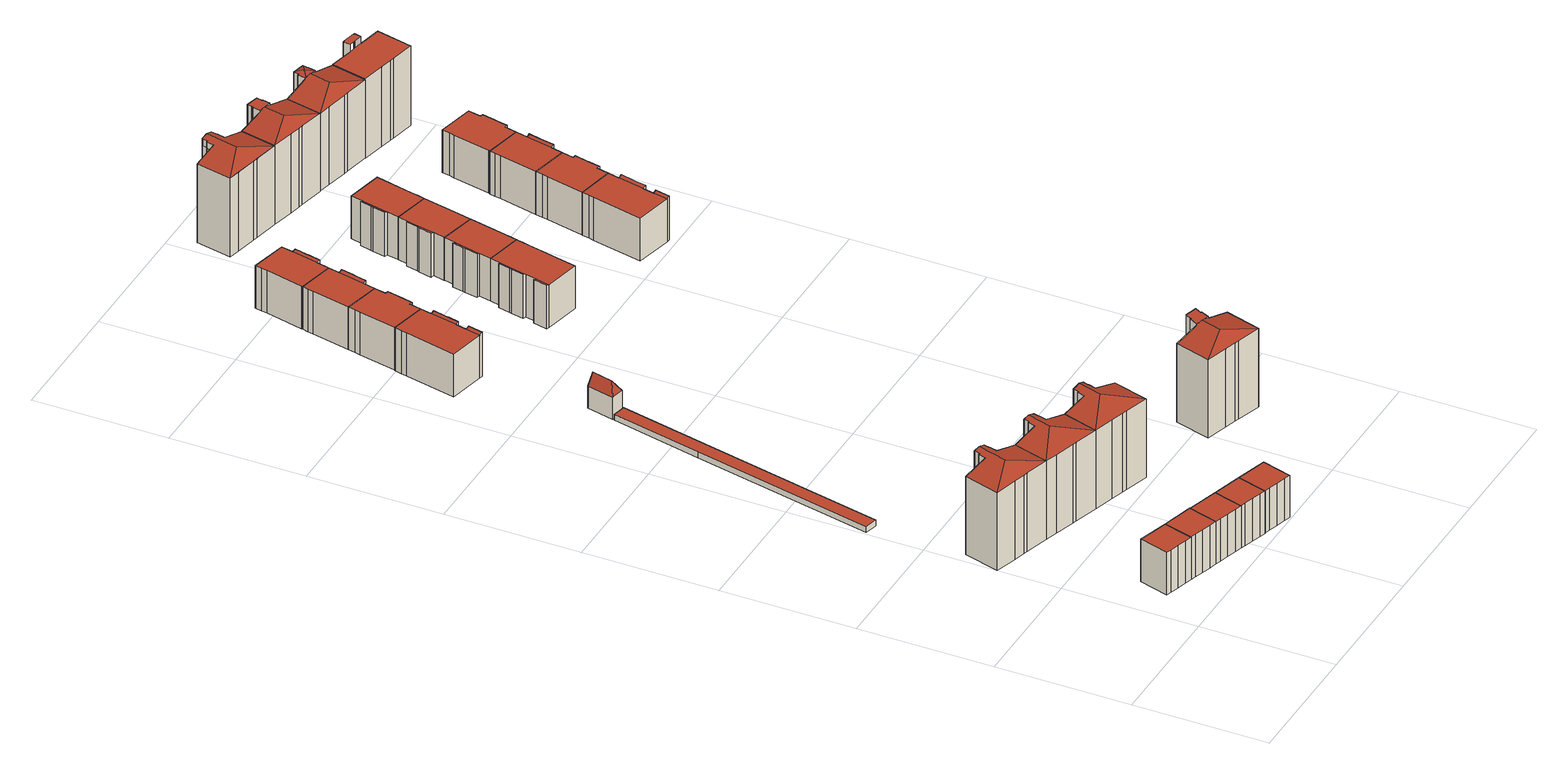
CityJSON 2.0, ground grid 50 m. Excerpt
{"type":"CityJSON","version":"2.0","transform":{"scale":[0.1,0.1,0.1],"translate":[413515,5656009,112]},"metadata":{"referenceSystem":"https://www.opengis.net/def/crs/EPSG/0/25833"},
"CityObjects":{
"building1":{"type":"Building","attributes":{"Dachtyp_tdc":"tdcPolyFlatRoof","Gemeindeschluessel":14612000,"Dachneigung":0,"QualitaetDacherkennung":56,"Geometrietyp2DReferenz":"3000","measuredHeight":16.82,"function":"31001_9998","roofType":"1000"},"geometry":[{"type":"Solid","lod":"2","boundaries":[[[[0,1,2,3]],[[1,4,5,2]],[[4,6,7,5]],[[6,8,9,7]],[[8,10,11,9]],[[10,12,13,11]],[[12,0,3,13]],[[12,10,8,6,4,1,0]],[[3,2,5,7,9,11,13]]]],"semantics":{"surfaces":[{"type":"WallSurface"},{"type":"RoofSurface"},{"type":"GroundSurface"}],"values":[[0,0,0,0,0,0,0,1,2]]}}]},
"building2":{"type":"Building","attributes":{"Dachtyp_tdc":"tdcPolyFlatRoof","Gemeindeschluessel":14612000,"Dachneigung":0,"QualitaetDacherkennung":53,"Geometrietyp2DReferenz":"3000","measuredHeight":16.82,"function":"31001_9998","roofType":"1000"},"geometry":[{"type":"Solid","lod":"2","boundaries":[[[[14,15,9,16]],[[15,17,7,9]],[[17,18,19,7]],[[18,20,21,19]],[[20,22,23,21]],[[22,24,25,23]],[[24,14,16,25]],[[24,22,20,18,17,15,14]],[[16,9,7,19,21,23,25]]]],"semantics":{"surfaces":[{"type":"WallSurface"},{"type":"RoofSurface"},{"type":"GroundSurface"}],"values":[[0,0,0,0,0,0,0,1,2]]}}]},
"building3":{"type":"Building","attributes":{"Dachtyp_tdc":"tdcFreeFormRoof","Gemeindeschluessel":14612000,"Dachneigung":15.87,"QualitaetDacherkennung":18,"Geometrietyp2DReferenz":"3000","measuredHeight":34.34,"function":"31001_9998","roofType":"5000"},"geometry":[{"type":"Solid","lod":"2","boundaries":[[[[26,27,28,29]],[[27,30,31,28]],[[30,32,33,31]],[[32,34,35,33]],[[34,36,37,35]],[[36,38,39,37]],[[38,40,41,39]],[[40,42,43,41]],[[42,44,45,43]],[[44,46,47,45]],[[46,48,49,47]],[[48,50,51,49]],[[50,52,53,51]],[[52,54,55,53]],[[54,56,57,55]],[[56,58,59,57]],[[58,26,29,59]],[[27,26,60,34,32,30]],[[26,58,56,54,52,50,61,60]],[[61,48,46,44,42,40,38,36,34,60]],[[50,48,61]],[[29,28,31,33,35,37,39,41,43,45,47,49,51,53,55,57,59]]]],"semantics":{"surfaces":[{"type":"WallSurface"},{"type":"RoofSurface"},{"type":"GroundSurface"}],"values":[[0,0,0,0,0,0,0,0,0,0,0,0,0,0,0,0,0,1,1,1,0,2]]}}]},
"building4":{"type":"Building","attributes":{"Dachtyp_tdc":"tdcPolyFlatRoof","Gemeindeschluessel":14612000,"Dachneigung":0,"QualitaetDacherkennung":55,"Geometrietyp2DReferenz":"3000","measuredHeight":16.8,"function":"31001_9998","roofType":"1000"},"geometry":[{"type":"Solid","lod":"2","boundaries":[[[[62,63,21,64]],[[63,65,19,21]],[[65,66,67,19]],[[66,68,69,67]],[[68,70,71,69]],[[70,72,73,71]],[[72,62,64,73]],[[72,70,68,66,65,63,62]],[[64,21,19,67,69,71,73]]]],"semantics":{"surfaces":[{"type":"WallSurface"},{"type":"RoofSurface"},{"type":"GroundSurface"}],"values":[[0,0,0,0,0,0,0,1,2]]}}]},
"building5":{"type":"Building","attributes":{"Dachtyp_tdc":"tdcPolyFlatRoof","Gemeindeschluessel":14612000,"Dachneigung":0,"QualitaetDacherkennung":56,"Geometrietyp2DReferenz":"3000","measuredHeight":16.8,"function":"31001_9998","roofType":"1000"},"geometry":[{"type":"Solid","lod":"2","boundaries":[[[[74,68,69,75]],[[68,66,67,69]],[[66,76,77,67]],[[76,78,79,77]],[[78,80,81,79]],[[80,82,83,81]],[[82,74,75,83]],[[82,80,78,76,66,68,74]],[[75,69,67,77,79,81,83]]]],"semantics":{"surfaces":[{"type":"WallSurface"},{"type":"RoofSurface"},{"type":"GroundSurface"}],"values":[[0,0,0,0,0,0,0,1,2]]}}]},
"building6":{"type":"Building","attributes":{"Dachtyp_tdc":"tdcFreeFormRoof","Gemeindeschluessel":14612000,"Dachneigung":15.76,"QualitaetDacherkennung":20,"Geometrietyp2DReferenz":"3000","measuredHeight":34.58,"function":"31001_9998","roofType":"5000"},"geometry":[{"type":"Solid","lod":"2","boundaries":[[[[84,85,86,87]],[[85,88,89,86]],[[88,90,91,89]],[[90,92,93,91]],[[92,94,95,93]],[[94,96,97,95]],[[96,98,99,97]],[[98,100,29,99]],[[100,101,59,29]],[[101,102,103,59]],[[102,104,105,103]],[[104,106,107,105]],[[106,108,109,107]],[[108,110,111,109]],[[110,112,113,111]],[[112,114,115,113]],[[114,84,87,115]],[[94,92,116,100,98,96]],[[92,90,88,85,84,114,117,116]],[[117,112,110,108,106,104,102,101,100,116]],[[114,112,117]],[[87,86,89,91,93,95,97,99,29,59,103,105,107,109,111,113,115]]]],"semantics":{"surfaces":[{"type":"WallSurface"},{"type":"RoofSurface"},{"type":"GroundSurface"}],"values":[[0,0,0,0,0,0,0,0,0,0,0,0,0,0,0,0,0,1,1,1,0,2]]}}]},
"building7":{"type":"Building","attributes":{"Dachtyp_tdc":"tdcPolyFlatRoof","Gemeindeschluessel":14612000,"Dachneigung":0,"QualitaetDacherkennung":85,"Geometrietyp2DReferenz":"3000","measuredHeight":2.35,"function":"31001_2463","roofType":"1000"},"geometry":[{"type":"Solid","lod":"2","boundaries":[[[[118,119,120,121]],[[119,122,123,120]],[[122,124,125,123]],[[124,126,127,125]],[[126,128,129,127]],[[128,130,131,129]],[[130,118,121,131]],[[130,128,126,124,122,119,118]],[[121,120,123,125,127,129,131]]]],"semantics":{"surfaces":[{"type":"WallSurface"},{"type":"RoofSurface"},{"type":"GroundSurface"}],"values":[[0,0,0,0,0,0,0,1,2]]}}]},
"building8":{"type":"Building","attributes":{"Dachtyp_tdc":"tdcPolyFlatRoof","Gemeindeschluessel":14612000,"Dachneigung":0,"QualitaetDacherkennung":52,"Geometrietyp2DReferenz":"3000","measuredHeight":16.76,"function":"31001_9998","roofType":"1000"},"geometry":[{"type":"Solid","lod":"2","boundaries":[[[[132,133,134,135]],[[133,136,137,134]],[[136,138,139,137]],[[138,78,140,139]],[[78,76,141,140]],[[76,142,143,141]],[[142,132,135,143]],[[142,76,78,138,136,133,132]],[[135,134,137,139,140,141,143]]]],"semantics":{"surfaces":[{"type":"WallSurface"},{"type":"RoofSurface"},{"type":"GroundSurface"}],"values":[[0,0,0,0,0,0,0,1,2]]}}]},
"building9":{"type":"Building","attributes":{"Dachtyp_tdc":"tdcFreeFormRoof","Gemeindeschluessel":14612000,"Dachneigung":14.18,"QualitaetDacherkennung":18,"Geometrietyp2DReferenz":"3000","measuredHeight":34.46,"function":"31001_9998","roofType":"5000"},"geometry":[{"type":"Solid","lod":"2","boundaries":[[[[92,90,91,93]],[[90,144,145,91]],[[144,146,147,145]],[[146,148,149,147]],[[148,150,151,149]],[[150,152,153,151]],[[152,154,155,153]],[[154,156,157,155]],[[156,158,159,157]],[[158,160,161,159]],[[160,162,163,161]],[[162,164,165,163]],[[164,166,167,165]],[[166,168,169,167]],[[168,170,171,169]],[[170,172,173,171]],[[172,92,93,173]],[[166,174,92,172,170,168]],[[166,164,162,160,158,156,175,174]],[[174,175,154,152,150,148,146,144,90,92]],[[156,154,175]],[[93,91,145,147,149,151,153,155,157,159,161,163,165,167,169,171,173]]]],"semantics":{"surfaces":[{"type":"WallSurface"},{"type":"RoofSurface"},{"type":"GroundSurface"}],"values":[[0,0,0,0,0,0,0,0,0,0,0,0,0,0,0,0,0,1,1,1,0,2]]}}]},
"building10":{"type":"Building","attributes":{"Dachtyp_tdc":"tdcFreeFormRoof","Gemeindeschluessel":14612000,"Dachneigung":59.79,"QualitaetDacherkennung":4,"Geometrietyp2DReferenz":"3000","measuredHeight":13.08,"function":"31001_2463","roofType":"5000"},"geometry":[{"type":"Solid","lod":"2","boundaries":[[[[176,177,178,179]],[[177,180,181,178]],[[182,177,176]],[[183,182,176,184]],[[183,184,180]],[[182,183,180,177]],[[181,185,179,178]],[[180,184,185,181]],[[184,176,179,185]]]],"semantics":{"surfaces":[{"type":"WallSurface"},{"type":"RoofSurface"},{"type":"GroundSurface"}],"values":[[0,0,0,1,1,1,2,0,0]]}}]},
"building11":{"type":"Building","attributes":{"Gemeindeschluessel":14612000,"Geometrietyp2DReferenz":"3000","function":"31001_9998","roofType":"9999"},"children":["building11-1","building11-2","building11-3"]},
"building11-1":{"type":"BuildingPart","attributes":{"Dachtyp_tdc":"tdcPolyFlatRoof","Dachneigung":30.76,"QualitaetDacherkennung":50,"Geometrietyp2DReferenz":"3000","measuredHeight":17.56,"roofType":"2100"},"parents":["building11"],"geometry":[{"type":"MultiSurface","lod":"2","boundaries":[[[186,187,188,189]],[[187,190,191,188]],[[187,186,192,190]],[[191,193,189,188]],[[190,192,193,191]]],"semantics":{"surfaces":[{"type":"WallSurface"},{"type":"RoofSurface"},{"type":"GroundSurface"}],"values":[0,0,1,2,0]}}]},
"building11-2":{"type":"BuildingPart","attributes":{"Dachtyp_tdc":"tdcPolyFlatRoof","Dachneigung":0,"QualitaetDacherkennung":77,"Geometrietyp2DReferenz":"3000","measuredHeight":16.94,"roofType":"1000"},"parents":["building11"],"geometry":[{"type":"MultiSurface","lod":"2","boundaries":[[[194,195,186,189,196]],[[197,198,199,193,192]],[[198,200,201,199]],[[200,202,203,201]],[[202,204,205,203]],[[204,206,207,205]],[[206,208,209,207]],[[208,210,211,209]],[[210,208,206,204,202,200,198,197,195,194]],[[196,189,193,199,201,203,205,207,209,211]]],"semantics":{"surfaces":[{"type":"WallSurface"},{"type":"RoofSurface"},{"type":"GroundSurface"}],"values":[0,0,0,0,0,0,0,0,1,2]}}]},
"building11-3":{"type":"BuildingPart","attributes":{"Dachtyp_tdc":"tdcPolyFlatRoof","Dachneigung":23.82,"QualitaetDacherkennung":62,"Geometrietyp2DReferenz":"3000","measuredHeight":17.53,"roofType":"2100"},"parents":["building11"],"geometry":[{"type":"MultiSurface","lod":"2","boundaries":[[[212,213,214,215]],[[213,216,217,214]],[[216,218,219,217]],[[218,194,196,219]],[[212,215,211,210]],[[210,194,218,216,213,212]],[[215,214,217,219,196,211]]],"semantics":{"surfaces":[{"type":"WallSurface"},{"type":"RoofSurface"},{"type":"GroundSurface"}],"values":[0,0,0,0,0,1,2]}}]},
"building12":{"type":"Building","attributes":{"Dachtyp_tdc":"tdcPolyFlatRoof","Gemeindeschluessel":14612000,"Dachneigung":0,"QualitaetDacherkennung":79,"Geometrietyp2DReferenz":"3000","measuredHeight":16.93,"function":"31001_9998","roofType":"1000"},"geometry":[{"type":"Solid","lod":"2","boundaries":[[[[220,221,222,223]],[[221,224,225,222]],[[224,226,227,225]],[[226,228,229,227]],[[228,208,230,229]],[[208,206,231,230]],[[206,232,233,231]],[[232,234,235,233]],[[234,236,237,235]],[[236,238,239,237]],[[238,240,241,239]],[[240,220,223,241]],[[240,238,236,234,232,206,208,228,226,224,221,220]],[[223,222,225,227,229,230,231,233,235,237,239,241]]]],"semantics":{"surfaces":[{"type":"WallSurface"},{"type":"RoofSurface"},{"type":"GroundSurface"}],"values":[[0,0,0,0,0,0,0,0,0,0,0,0,1,2]]}}]},
"building13":{"type":"Building","attributes":{"Gemeindeschluessel":14612000,"Geometrietyp2DReferenz":"3000","function":"31001_9998","roofType":"9999"},"children":["building13-1","building13-2"]},
"building13-1":{"type":"BuildingPart","attributes":{"Dachtyp_tdc":"tdcPolyFlatRoof","Dachneigung":11.71,"QualitaetDacherkennung":36,"Geometrietyp2DReferenz":"3000","measuredHeight":35.14,"roofType":"2100"},"parents":["building13"],"geometry":[{"type":"MultiSurface","lod":"2","boundaries":[[[242,243,244,245]],[[243,246,247,244]],[[246,248,249,247]],[[248,250,251,249]],[[252,253,254,255,256]],[[253,257,258,254]],[[257,259,260,258]],[[259,261,262,260]],[[261,263,264,262]],[[263,242,245,264]],[[263,261,259,257,253,252,265,266,267,250,248,246,243,242]],[[245,244,247,249,268,255,254,258,260,262,264]]],"semantics":{"surfaces":[{"type":"WallSurface"},{"type":"RoofSurface"},{"type":"GroundSurface"}],"values":[0,0,0,0,0,0,0,0,0,0,1,2]}}]},
"building13-2":{"type":"BuildingPart","attributes":{"Dachtyp_tdc":"tdcHipAndGableRoof","Dachneigung":14.79,"QualitaetDacherkennung":18,"Geometrietyp2DReferenz":"3000","measuredHeight":34.23,"roofType":"5000"},"parents":["building13"],"geometry":[{"type":"MultiSurface","lod":"2","boundaries":[[[251,269,270,249]],[[269,271,272,270]],[[271,273,274,272]],[[273,275,276,274]],[[275,277,278,276]],[[277,279,280,278]],[[279,281,282,280]],[[281,256,255,282]],[[279,277,275,273,271,283]],[[271,269,251,267,284,283]],[[284,265,256,281,279,283]],[[268,249,270,272,274,276,278,280,282,255]]],"semantics":{"surfaces":[{"type":"WallSurface"},{"type":"RoofSurface"},{"type":"GroundSurface"}],"values":[0,0,0,0,0,0,0,0,1,1,1,2]}}]},
"building14":{"type":"Building","attributes":{"Gemeindeschluessel":14612000,"Geometrietyp2DReferenz":"3000","function":"31001_9998","roofType":"9999"},"children":["building14-1","building14-2"]},
"building14-1":{"type":"BuildingPart","attributes":{"Dachtyp_tdc":"tdcPolyFlatRoof","Dachneigung":26.51,"QualitaetDacherkennung":53,"Geometrietyp2DReferenz":"3000","measuredHeight":17.54,"roofType":"2100"},"parents":["building14"],"geometry":[{"type":"MultiSurface","lod":"2","boundaries":[[[285,286,287,288]],[[289,290,291,292]],[[290,293,294,291]],[[293,295,296,294]],[[295,285,288,296]],[[295,293,290,289,286,285]],[[288,287,292,291,294,296]]],"semantics":{"surfaces":[{"type":"WallSurface"},{"type":"RoofSurface"},{"type":"GroundSurface"}],"values":[0,0,0,0,0,1,2]}}]},
"building14-2":{"type":"BuildingPart","attributes":{"Dachtyp_tdc":"tdcPolyFlatRoof","Dachneigung":0,"QualitaetDacherkennung":81,"Geometrietyp2DReferenz":"3000","measuredHeight":16.93,"roofType":"1000"},"parents":["building14"],"geometry":[{"type":"MultiSurface","lod":"2","boundaries":[[[297,289,292,298]],[[286,238,239,287]],[[238,236,237,239]],[[236,299,300,237]],[[299,301,302,300]],[[301,303,304,302]],[[303,305,306,304]],[[305,297,298,306]],[[305,303,301,299,236,238,286,289,297]],[[298,292,287,239,237,300,302,304,306]]],"semantics":{"surfaces":[{"type":"WallSurface"},{"type":"RoofSurface"},{"type":"GroundSurface"}],"values":[0,0,0,0,0,0,0,0,1,2]}}]},
"building15":{"type":"Building","attributes":{"Gemeindeschluessel":14612000,"Geometrietyp2DReferenz":"3000","function":"31001_9998","roofType":"9999"},"children":["building15-1","building15-2"]},
"building15-1":{"type":"BuildingPart","attributes":{"Dachtyp_tdc":"tdcPolyFlatRoof","Dachneigung":25.85,"QualitaetDacherkennung":52,"Geometrietyp2DReferenz":"3000","measuredHeight":17.46,"roofType":"2100"},"parents":["building15"],"geometry":[{"type":"MultiSurface","lod":"2","boundaries":[[[307,308,309,310]],[[311,312,313,314]],[[312,315,316,313]],[[315,317,318,316]],[[317,307,310,318]],[[317,315,312,311,308,307]],[[310,309,314,313,316,318]]],"semantics":{"surfaces":[{"type":"WallSurface"},{"type":"RoofSurface"},{"type":"GroundSurface"}],"values":[0,0,0,0,0,1,2]}}]},
"building15-2":{"type":"BuildingPart","attributes":{"Dachtyp_tdc":"tdcPolyFlatRoof","Dachneigung":0,"QualitaetDacherkennung":80,"Geometrietyp2DReferenz":"3000","measuredHeight":16.91,"roofType":"1000"},"parents":["building15"],"geometry":[{"type":"MultiSurface","lod":"2","boundaries":[[[308,297,298,309]],[[297,305,306,298]],[[305,319,320,306]],[[319,321,322,320]],[[321,323,324,322]],[[323,325,326,324]],[[325,327,328,326]],[[327,329,330,328]],[[329,311,314,330]],[[329,327,325,323,321,319,305,297,308,311]],[[309,298,306,320,322,324,326,328,330,314]]],"semantics":{"surfaces":[{"type":"WallSurface"},{"type":"RoofSurface"},{"type":"GroundSurface"}],"values":[0,0,0,0,0,0,0,0,0,1,2]}}]},
"building16":{"type":"Building","attributes":{"Gemeindeschluessel":14612000,"Geometrietyp2DReferenz":"3000","function":"31001_9998","roofType":"9999"},"children":["building16-1","building16-2","building16-3"]},
"building16-1":{"type":"BuildingPart","attributes":{"Dachtyp_tdc":"tdcPolyFlatRoof","Dachneigung":0,"QualitaetDacherkennung":78,"Geometrietyp2DReferenz":"3000","measuredHeight":16.9,"roofType":"1000"},"parents":["building16"],"geometry":[{"type":"MultiSurface","lod":"2","boundaries":[[[331,332,333,334]],[[332,335,336,333]],[[335,337,338,336]],[[337,339,340,338]],[[339,341,342,340]],[[343,344,345,346]],[[347,348,349,350]],[[348,331,334,349]],[[348,347,344,343,341,339,337,335,332,331]],[[334,333,336,338,340,342,346,345,350,349]]],"semantics":{"surfaces":[{"type":"WallSurface"},{"type":"RoofSurface"},{"type":"GroundSurface"}],"values":[0,0,0,0,0,0,0,0,1,2]}}]},
"building16-2":{"type":"BuildingPart","attributes":{"Dachtyp_tdc":"tdcPolyFlatRoof","Dachneigung":24.25,"QualitaetDacherkennung":59,"Geometrietyp2DReferenz":"3000","measuredHeight":17.49,"roofType":"2100"},"parents":["building16"],"geometry":[{"type":"MultiSurface","lod":"2","boundaries":[[[351,343,346,352]],[[353,354,342,341]],[[353,351,352,354]],[[353,341,343,351]],[[352,346,342,354]]],"semantics":{"surfaces":[{"type":"WallSurface"},{"type":"RoofSurface"},{"type":"GroundSurface"}],"values":[0,0,0,1,2]}}]},
"building16-3":{"type":"BuildingPart","attributes":{"Dachtyp_tdc":"tdcPolyFlatRoof","Dachneigung":23.75,"QualitaetDacherkennung":68,"Geometrietyp2DReferenz":"3000","measuredHeight":17.5,"roofType":"2100"},"parents":["building16"],"geometry":[{"type":"MultiSurface","lod":"2","boundaries":[[[355,356,345,344]],[[355,357,358,356]],[[357,359,360,358]],[[359,361,362,360]],[[361,347,350,362]],[[361,359,357,355,344,347]],[[350,345,356,358,360,362]]],"semantics":{"surfaces":[{"type":"WallSurface"},{"type":"RoofSurface"},{"type":"GroundSurface"}],"values":[0,0,0,0,0,1,2]}}]},
"building17":{"type":"Building","attributes":{"Gemeindeschluessel":14612000,"Geometrietyp2DReferenz":"3000","function":"31001_9998","roofType":"9999"},"children":["building17-1","building17-2"]},
"building17-1":{"type":"BuildingPart","attributes":{"Dachtyp_tdc":"tdcPolyFlatRoof","Dachneigung":0,"QualitaetDacherkennung":82,"Geometrietyp2DReferenz":"3000","measuredHeight":16.92,"roofType":"1000"},"parents":["building17"],"geometry":[{"type":"MultiSurface","lod":"2","boundaries":[[[363,364,365]],[[363,366,367,364]],[[366,368,369,367]],[[368,370,371,369]],[[370,372,373,371]],[[372,374,375,373]],[[374,331,334,375]],[[331,348,349,334]],[[348,376,377,349]],[[376,378,377]],[[376,348,331,374,372,370,368,366,363]],[[364,367,369,371,373,375,334,349,377]]],"semantics":{"surfaces":[{"type":"WallSurface"},{"type":"RoofSurface"},{"type":"GroundSurface"}],"values":[0,0,0,0,0,0,0,0,0,0,1,2]}}]},
"building17-2":{"type":"BuildingPart","attributes":{"Dachtyp_tdc":"tdcPolyFlatRoof","Dachneigung":25.46,"QualitaetDacherkennung":73,"Geometrietyp2DReferenz":"3000","measuredHeight":17.47,"roofType":"2100"},"parents":["building17"],"geometry":[{"type":"MultiSurface","lod":"2","boundaries":[[[379,380,381,382]],[[380,383,384,381]],[[383,385,386,384]],[[385,365,364,386]],[[378,379,382,377]],[[378,365,385,383,380,379]],[[382,381,384,386,364,377]]],"semantics":{"surfaces":[{"type":"WallSurface"},{"type":"RoofSurface"},{"type":"GroundSurface"}],"values":[0,0,0,0,0,1,2]}}]},
"building18":{"type":"Building","attributes":{"Gemeindeschluessel":14612000,"Geometrietyp2DReferenz":"3000","function":"31001_9998","roofType":"9999"},"children":["building18-1","building18-2"]},
"building18-1":{"type":"BuildingPart","attributes":{"Dachtyp_tdc":"tdcPolyFlatRoof","Dachneigung":0,"QualitaetDacherkennung":82,"Geometrietyp2DReferenz":"3000","measuredHeight":16.92,"roofType":"1000"},"parents":["building18"],"geometry":[{"type":"MultiSurface","lod":"2","boundaries":[[[387,388,389,390]],[[388,391,392,389]],[[391,393,394,392]],[[393,368,395,394]],[[368,366,396,395]],[[366,397,398,396]],[[399,400,401,402]],[[400,387,390,401]],[[400,399,397,366,368,393,391,388,387]],[[390,389,392,394,395,396,398,402,401]]],"semantics":{"surfaces":[{"type":"WallSurface"},{"type":"RoofSurface"},{"type":"GroundSurface"}],"values":[0,0,0,0,0,0,0,0,1,2]}}]},
"building18-2":{"type":"BuildingPart","attributes":{"Dachtyp_tdc":"tdcPolyFlatRoof","Dachneigung":23.15,"QualitaetDacherkennung":72,"Geometrietyp2DReferenz":"3000","measuredHeight":17.49,"roofType":"2100"},"parents":["building18"],"geometry":[{"type":"MultiSurface","lod":"2","boundaries":[[[403,404,398,397]],[[403,405,406,404]],[[405,407,408,406]],[[407,409,410,408]],[[409,399,402,410]],[[409,407,405,403,397,399]],[[402,398,404,406,408,410]]],"semantics":{"surfaces":[{"type":"WallSurface"},{"type":"RoofSurface"},{"type":"GroundSurface"}],"values":[0,0,0,0,0,1,2]}}]},
"building19":{"type":"Building","attributes":{"Dachtyp_tdc":"tdcFreeFormRoof","Gemeindeschluessel":14612000,"Dachneigung":15.66,"QualitaetDacherkennung":15,"Geometrietyp2DReferenz":"3000","measuredHeight":34.64,"function":"31001_9998","roofType":"5000"},"geometry":[{"type":"Solid","lod":"2","boundaries":[[[[411,412,413,414]],[[412,415,416,413]],[[415,417,418,416]],[[417,419,420,418]],[[419,421,422,420]],[[421,423,424,422]],[[423,425,426,424]],[[425,427,428,426]],[[427,429,430,428]],[[429,431,432,430]],[[431,433,434,432]],[[433,435,436,434]],[[435,437,438,436]],[[437,439,440,438]],[[439,441,442,440]],[[441,443,444,442]],[[443,411,414,444]],[[445,446,443,447,448,449]],[[450,451,452,453,454,455,446,445]],[[456,457,458,459,460,411,443,446,455,461]],[[421,456,461,423]],[[423,461,455,454,425]],[[411,460,412]],[[412,460,459,415]],[[415,459,458,417]],[[417,458,457,419]],[[419,457,456,421]],[[425,454,453,427]],[[427,453,452,429]],[[429,452,451,431]],[[431,451,450,433]],[[433,450,445,435]],[[437,449,448,439]],[[435,445,449,437]],[[439,448,447,441]],[[441,447,443]],[[414,413,416,418,420,422,424,426,428,430,432,434,436,438,440,442,444]]]],"semantics":{"surfaces":[{"type":"WallSurface"},{"type":"RoofSurface"},{"type":"GroundSurface"}],"values":[[0,0,0,0,0,0,0,0,0,0,0,0,0,0,0,0,0,1,1,1,0,0,0,0,0,0,0,0,0,0,0,0,0,0,0,0,2]]}}]},
"building20":{"type":"Building","attributes":{"Gemeindeschluessel":14612000,"Geometrietyp2DReferenz":"3000","function":"31001_9998","roofType":"9999"},"children":["building20-1","building20-2"]},
"building20-1":{"type":"BuildingPart","attributes":{"Dachtyp_tdc":"tdcPolyFlatRoof","Dachneigung":0,"QualitaetDacherkennung":79,"Geometrietyp2DReferenz":"3000","measuredHeight":16.97,"roofType":"1000"},"parents":["building20"],"geometry":[{"type":"MultiSurface","lod":"2","boundaries":[[[462,463,464]],[[462,465,466,463]],[[465,467,468,466]],[[467,469,470,468]],[[469,471,472,470]],[[471,473,474,472]],[[473,387,390,474]],[[387,400,401,390]],[[400,475,476,477,401]],[[400,387,473,471,469,467,465,462,475]],[[463,466,468,470,472,474,390,401,477]]],"semantics":{"surfaces":[{"type":"WallSurface"},{"type":"RoofSurface"},{"type":"GroundSurface"}],"values":[0,0,0,0,0,0,0,0,0,1,2]}}]},
"building20-2":{"type":"BuildingPart","attributes":{"Dachtyp_tdc":"tdcPolyFlatRoof","Dachneigung":24.69,"QualitaetDacherkennung":72,"Geometrietyp2DReferenz":"3000","measuredHeight":17.46,"roofType":"2100"},"parents":["building20"],"geometry":[{"type":"MultiSurface","lod":"2","boundaries":[[[476,478,479,477]],[[478,480,481,479]],[[480,482,483,481]],[[482,484,485,483]],[[484,464,463,485]],[[464,484,482,480,478,476]],[[479,481,483,485,463,477]]],"semantics":{"surfaces":[{"type":"WallSurface"},{"type":"RoofSurface"},{"type":"GroundSurface"}],"values":[0,0,0,0,0,1,2]}}]},
"building21":{"type":"Building","attributes":{"Gemeindeschluessel":14612000,"Geometrietyp2DReferenz":"3000","function":"31001_9998","roofType":"9999"},"children":["building21-1","building21-2","building21-3"]},
"building21-1":{"type":"BuildingPart","attributes":{"Dachtyp_tdc":"tdcPolyFlatRoof","Dachneigung":0,"QualitaetDacherkennung":77,"Geometrietyp2DReferenz":"3000","measuredHeight":17,"roofType":"1000"},"parents":["building21"],"geometry":[{"type":"MultiSurface","lod":"2","boundaries":[[[486,487,488]],[[486,489,490,487]],[[491,492,493,494]],[[492,495,496,493]],[[495,497,498,496]],[[497,499,500,498]],[[499,501,502,500]],[[501,503,504,502]],[[503,505,506,504]],[[505,503,501,499,497,495,492,491,489,486]],[[506,487,490,494,493,496,498,500,502,504]]],"semantics":{"surfaces":[{"type":"WallSurface"},{"type":"RoofSurface"},{"type":"GroundSurface"}],"values":[0,0,0,0,0,0,0,0,0,1,2]}}]},
"building21-2":{"type":"BuildingPart","attributes":{"Dachtyp_tdc":"tdcPolyFlatRoof","Dachneigung":28.6,"QualitaetDacherkennung":64,"Geometrietyp2DReferenz":"3000","measuredHeight":17.59,"roofType":"2100"},"parents":["building21"],"geometry":[{"type":"MultiSurface","lod":"2","boundaries":[[[507,488,487,508]],[[507,509,510,511,512,513,488]],[[487,506,514,515,516,517,508]],[[512,514,506,513]],[[512,511,515,514]],[[511,510,516,515]],[[510,509,517,516]],[[509,507,508,517]]],"semantics":{"surfaces":[{"type":"WallSurface"},{"type":"RoofSurface"},{"type":"GroundSurface"}],"values":[0,1,2,0,0,0,0,0]}}]},
"building21-3":{"type":"BuildingPart","attributes":{"Dachtyp_tdc":"tdcPolyFlatRoof","Dachneigung":25.34,"QualitaetDacherkennung":48,"Geometrietyp2DReferenz":"3000","measuredHeight":17.6,"roofType":"2100"},"parents":["building21"],"geometry":[{"type":"MultiSurface","lod":"2","boundaries":[[[518,519,490,489]],[[518,520,521,519]],[[520,491,494,521]],[[491,520,518,489]],[[490,519,521,494]]],"semantics":{"surfaces":[{"type":"WallSurface"},{"type":"RoofSurface"},{"type":"GroundSurface"}],"values":[0,0,0,1,2]}}]},
"building22":{"type":"Building","attributes":{"Gemeindeschluessel":14612000,"Geometrietyp2DReferenz":"3000","function":"31001_9998","roofType":"9999"},"children":["building22-1","building22-2"]},
"building22-1":{"type":"BuildingPart","attributes":{"Dachtyp_tdc":"tdcPolyFlatRoof","Dachneigung":0,"QualitaetDacherkennung":29,"Geometrietyp2DReferenz":"3000","measuredHeight":34.47,"roofType":"1000"},"parents":["building22"],"geometry":[{"type":"MultiSurface","lod":"2","boundaries":[[[522,523,524,525]],[[523,526,527,524]],[[526,528,529,527]],[[528,530,529]],[[531,532,533,534,535]],[[532,536,537,533]],[[536,538,539,537]],[[538,540,541,539]],[[540,542,543,541]],[[542,522,525,543]],[[542,540,538,536,532,531,528,526,523,522]],[[525,524,527,529,544,534,533,537,539,541,543]]],"semantics":{"surfaces":[{"type":"WallSurface"},{"type":"RoofSurface"},{"type":"GroundSurface"}],"values":[0,0,0,0,0,0,0,0,0,0,1,2]}}]},
"building22-2":{"type":"BuildingPart","attributes":{"Dachtyp_tdc":"tdcHipAndGableRoof","Dachneigung":15.61,"QualitaetDacherkennung":14,"Geometrietyp2DReferenz":"3000","measuredHeight":34.43,"roofType":"5000"},"parents":["building22"],"geometry":[{"type":"MultiSurface","lod":"2","boundaries":[[[545,546,547,548]],[[546,549,550,547]],[[549,551,552,550]],[[551,553,554,552]],[[553,555,436,554]],[[555,556,434,436]],[[556,535,534,434]],[[555,553,551,549,546,557]],[[546,545,530,558,557]],[[558,535,556,555,557]],[[544,529,548,547,550,552,554,436,434,534]],[[530,545,548,529]]],"semantics":{"surfaces":[{"type":"WallSurface"},{"type":"RoofSurface"},{"type":"GroundSurface"}],"values":[0,0,0,0,0,0,0,1,1,1,2,0]}}]},
"building23":{"type":"Building","attributes":{"Dachtyp_tdc":"tdcPolyFlatRoof","Gemeindeschluessel":14612000,"Dachneigung":0,"QualitaetDacherkennung":78,"Geometrietyp2DReferenz":"3000","measuredHeight":16.94,"function":"31001_9998","roofType":"1000"},"geometry":[{"type":"Solid","lod":"2","boundaries":[[[[501,559,560,502]],[[559,561,562,560]],[[561,563,564,562]],[[563,565,566,564]],[[565,567,568,566]],[[567,569,570,568]],[[569,571,572,570]],[[571,573,574,572]],[[573,575,576,574]],[[575,577,578,576]],[[577,579,580,578]],[[579,503,504,580]],[[503,501,502,504]],[[503,579,577,575,573,571,569,567,565,563,561,559,501]],[[502,560,562,564,566,568,570,572,574,576,578,580,504]]]],"semantics":{"surfaces":[{"type":"WallSurface"},{"type":"RoofSurface"},{"type":"GroundSurface"}],"values":[[0,0,0,0,0,0,0,0,0,0,0,0,0,1,2]]}}]},
"building24":{"type":"Building","attributes":{"Gemeindeschluessel":14612000,"Geometrietyp2DReferenz":"3000","function":"31001_9998","roofType":"9999"},"children":["building24-1","building24-2"]},
"building24-1":{"type":"BuildingPart","attributes":{"Dachtyp_tdc":"tdcPolyFlatRoof","Dachneigung":27.58,"QualitaetDacherkennung":60,"Geometrietyp2DReferenz":"3000","measuredHeight":17.52,"roofType":"2100"},"parents":["building24"],"geometry":[{"type":"MultiSurface","lod":"2","boundaries":[[[581,582,583,584]],[[582,585,586,583]],[[585,587,588,586]],[[587,589,590,588]],[[589,591,592,590]],[[591,593,594,592]],[[591,589,587,585,582,581,593]],[[594,584,583,586,588,590,592]]],"semantics":{"surfaces":[{"type":"WallSurface"},{"type":"RoofSurface"},{"type":"GroundSurface"}],"values":[0,0,0,0,0,0,1,2]}}]},
"building24-2":{"type":"BuildingPart","attributes":{"Dachtyp_tdc":"tdcPolyFlatRoof","Dachneigung":0,"QualitaetDacherkennung":79,"Geometrietyp2DReferenz":"3000","measuredHeight":16.96,"roofType":"1000"},"parents":["building24"],"geometry":[{"type":"MultiSurface","lod":"2","boundaries":[[[595,596,584,597]],[[596,581,584]],[[593,565,566,594]],[[565,563,564,566]],[[563,598,599,564]],[[598,600,601,599]],[[600,602,603,601]],[[602,595,597,603]],[[602,600,598,563,565,593,596,595]],[[597,584,594,566,564,599,601,603]]],"semantics":{"surfaces":[{"type":"WallSurface"},{"type":"RoofSurface"},{"type":"GroundSurface"}],"values":[0,0,0,0,0,0,0,0,1,2]}}]},
"building25":{"type":"Building","attributes":{"Gemeindeschluessel":14612000,"Geometrietyp2DReferenz":"3000","function":"31001_9998","roofType":"9999"},"children":["building25-1","building25-2"]},
"building25-1":{"type":"BuildingPart","attributes":{"Dachtyp_tdc":"tdcFreeFormRoof","Dachneigung":13.99,"QualitaetDacherkennung":26,"Geometrietyp2DReferenz":"3000","measuredHeight":34.78,"roofType":"5000"},"parents":["building25"],"geometry":[{"type":"MultiSurface","lod":"2","boundaries":[[[604,605,606,607,608]],[[605,609,610,606]],[[609,611,612,610]],[[611,613,614,612]],[[613,615,616,614]],[[615,617,618,616]],[[617,619,620,618]],[[619,621,622,623,620]],[[615,613,624]],[[613,611,609,605,604,625,626,624]],[[625,627,628,629,630,626]],[[630,621,619,617,615,624,626]],[[623,631,632,633,607,606,610,612,614,616,618,620]]],"semantics":{"surfaces":[{"type":"WallSurface"},{"type":"RoofSurface"},{"type":"GroundSurface"}],"values":[0,0,0,0,0,0,0,0,1,1,1,1,2]}}]},
"building25-2":{"type":"BuildingPart","attributes":{"Dachtyp_tdc":"tdcHipAndGableRoof","Dachneigung":16.09,"QualitaetDacherkennung":14,"Geometrietyp2DReferenz":"3000","measuredHeight":34.3,"roofType":"5000"},"parents":["building25"],"geometry":[{"type":"MultiSurface","lod":"2","boundaries":[[[622,634,635,623]],[[634,636,637,635]],[[636,638,639,637]],[[638,640,641,639]],[[640,642,643,641]],[[642,644,645,643]],[[644,646,647,645]],[[646,608,607,647]],[[644,642,640,638,636,648]],[[636,634,622,649,629,650,648]],[[650,627,651,608,646,644,648]],[[633,632,631,623,635,637,639,641,643,645,647,607]]],"semantics":{"surfaces":[{"type":"WallSurface"},{"type":"RoofSurface"},{"type":"GroundSurface"}],"values":[0,0,0,0,0,0,0,0,1,1,1,2]}}]},
"building26":{"type":"Building","attributes":{"Dachtyp_tdc":"tdcPolyFlatRoof","Gemeindeschluessel":14612000,"Dachneigung":0,"QualitaetDacherkennung":76,"Geometrietyp2DReferenz":"3000","measuredHeight":16.93,"function":"31001_9998","roofType":"1000"},"geometry":[{"type":"Solid","lod":"2","boundaries":[[[[652,653,654,655]],[[653,656,657,654]],[[656,658,659,657]],[[658,660,661,659]],[[660,662,663,661]],[[662,595,664,663]],[[595,602,665,664]],[[602,666,667,665]],[[666,668,669,667]],[[668,670,671,669]],[[670,672,673,671]],[[672,674,675,673]],[[674,676,677,675]],[[676,678,679,677]],[[678,652,655,679]],[[678,676,674,672,670,668,666,602,595,662,660,658,656,653,652]],[[655,654,657,659,661,663,664,665,667,669,671,673,675,677,679]]]],"semantics":{"surfaces":[{"type":"WallSurface"},{"type":"RoofSurface"},{"type":"GroundSurface"}],"values":[[0,0,0,0,0,0,0,0,0,0,0,0,0,0,0,1,2]]}}]},
"building27":{"type":"Building","attributes":{"Gemeindeschluessel":14612000,"Geometrietyp2DReferenz":"3000","function":"31001_9998","roofType":"9999"},"children":["building27-1","building27-2","building27-3"]},
"building27-1":{"type":"BuildingPart","attributes":{"Dachtyp_tdc":"tdcPolyFlatRoof","Dachneigung":0,"QualitaetDacherkennung":32,"Geometrietyp2DReferenz":"3000","measuredHeight":34.43,"roofType":"1000"},"parents":["building27"],"geometry":[{"type":"MultiSurface","lod":"2","boundaries":[[[680,681,682,683,684]],[[681,685,686,682]],[[685,687,688,689,686]],[[685,681,680,690,691,692,687]],[[689,693,694,695,683,682,686]],[[692,691,694,693,696]],[[691,690,695,694]],[[690,697,695]]],"semantics":{"surfaces":[{"type":"WallSurface"},{"type":"RoofSurface"},{"type":"GroundSurface"}],"values":[0,0,0,1,2,0,0,0]}}]},
"building27-2":{"type":"BuildingPart","attributes":{"Dachtyp_tdc":"tdcPolyFlatRoof","Dachneigung":0,"QualitaetDacherkennung":48,"Geometrietyp2DReferenz":"3000","measuredHeight":31.59,"roofType":"1000"},"parents":["building27"],"geometry":[{"type":"MultiSurface","lod":"2","boundaries":[[[698,699,700,701]],[[699,702,703,700]],[[702,704,705,703]],[[704,696,693,705]],[[688,706,707,689]],[[706,708,709,707]],[[708,710,711,709]],[[710,698,701,711]],[[710,708,706,688,696,704,702,699,698]],[[701,700,703,705,693,689,707,709,711]]],"semantics":{"surfaces":[{"type":"WallSurface"},{"type":"RoofSurface"},{"type":"GroundSurface"}],"values":[0,0,0,0,0,0,0,0,1,2]}}]},
"building27-3":{"type":"BuildingPart","attributes":{"Dachtyp_tdc":"tdcPolyFlatRoof","Dachneigung":0,"QualitaetDacherkennung":1,"Geometrietyp2DReferenz":"3000","measuredHeight":19.49,"roofType":"1000"},"parents":["building27"],"geometry":[{"type":"MultiSurface","lod":"2","boundaries":[[[697,712,713,695]],[[712,714,715,713]],[[714,716,717,715]],[[716,684,683,717]],[[684,716,714,712,697]],[[695,713,715,717,683]]],"semantics":{"surfaces":[{"type":"WallSurface"},{"type":"RoofSurface"},{"type":"GroundSurface"}],"values":[0,0,0,0,1,2]}}]}
},
"vertices":[
[127,163,179],[110,168,179],[110,168,11],[127,163,11],[142,278,179],[142,278,11],[255,245,179],[255,245,11],[223,135,179],[223,135,11],[198,142,179],[198,142,11],[162,153,179],[162,153,11],
[243,129,180],[223,135,180],[243,129,11],[255,245,180],[371,212,180],[371,212,11],[339,101,180],[339,101,11],[311,109,180],[311,109,11],[278,119,180],[278,119,11],
[233,666,316],[144,692,315],[144,692,3],[233,666,3],[129,696,314],[129,696,3],[87,709,314],[87,709,3],[3,733,312],[3,733,3],[42,866,312],[42,866,3],[132,839,339],[132,839,3],[140,867,339],[140,867,3],[144,865,340],[144,865,3],[145,868,340],[145,868,3],[150,885,340],[150,885,3],[150,888,340],[150,888,3],[196,874,340],[196,874,3],[190,852,340],[190,852,3],[193,851,339],[193,851,3],[185,824,339],[185,824,3],[272,798,316],[272,798,3],[140,771,346],[172,881,346],
[359,95,179],[339,101,179],[359,95,11],[371,212,179],[489,177,179],[489,177,11],[457,67,179],[457,67,11],[431,74,179],[431,74,11],[395,85,179],[395,85,11],
[474,62,179],[474,62,11],[600,145,179],[600,145,11],[568,34,179],[568,34,11],[545,41,179],[545,41,11],[511,51,179],[511,51,11],
[420,785,342],[423,784,341],[423,784,3],[420,785,3],[415,756,341],[415,756,3],[502,731,315],[502,731,3],[463,598,315],[463,598,3],[373,625,315],[373,625,3],[357,629,315],[357,629,3],[281,652,315],[281,652,3],[233,666,315],[272,798,315],[363,772,342],[363,772,3],[371,799,342],[371,799,3],[374,798,343],[374,798,3],[375,800,343],[375,800,3],[380,816,343],[380,816,3],[381,820,343],[381,820,3],[426,806,342],[426,806,3],[376,724,349],[402,813,349],
[130,1534,27],[59,1202,27],[59,1202,4],[130,1534,4],[10,1212,27],[10,1212,4],[156,1895,27],[156,1895,4],[231,2236,27],[231,2236,4],[279,2226,27],[279,2226,4],[207,1893,27],[207,1893,4],
[684,1,179],[661,8,179],[661,8,12],[684,1,12],[625,18,179],[625,18,12],[590,28,179],[590,28,12],[568,34,12],[600,145,12],[716,111,179],[716,111,12],
[593,704,339],[593,704,3],[601,732,339],[601,732,3],[605,730,340],[605,730,3],[605,732,340],[605,732,3],[610,748,340],[610,748,3],[611,752,340],[611,752,3],[658,739,343],[658,739,3],[651,717,343],[651,717,3],[654,716,342],[654,716,3],[646,689,342],[646,689,3],[737,662,314],[737,662,3],[698,529,314],[698,529,3],[606,556,315],[606,556,3],[588,561,315],[588,561,3],[539,576,315],[539,576,3],[614,655,348],[640,744,348],
[256,2344,91],[305,2334,91],[305,2334,3],[256,2344,3],[281,2232,91],[281,2232,3],[281,2339,133],[262,2261,133],[233,2242,91],[233,2242,3],
[264,2791,176],[276,2788,183],[276,2788,7],[264,2791,7],[264,2732,183],[264,2732,7],[252,2735,176],[252,2735,7],
[273,2832,177],[264,2791,177],[273,2832,7],[252,2735,177],[116,2764,177],[116,2764,7],[158,2955,177],[158,2955,7],[162,2976,177],[162,2976,7],[168,3000,177],[168,3000,7],[169,3005,177],[169,3005,7],[304,2975,177],[304,2975,7],[294,2932,177],[294,2932,7],
[306,2929,183],[296,2882,182],[296,2882,7],[306,2929,7],[293,2869,183],[293,2869,7],[285,2830,182],[285,2830,7],
[346,3115,177],[337,3070,177],[337,3070,8],[346,3115,8],[334,3059,177],[334,3059,8],[325,3017,177],[325,3017,8],[313,3019,177],[313,3019,8],[304,2975,8],[169,3005,8],[199,3144,177],[199,3144,8],[203,3165,177],[203,3165,8],[209,3192,177],[209,3192,8],[344,3162,177],[344,3162,8],[334,3118,177],[334,3118,8],
[1183,585,355],[1176,563,350],[1176,563,3],[1183,585,3],[1180,562,350],[1180,562,3],[1173,535,345],[1173,535,3],[1173,535,344],[1173,535,338],[1118,551,344],[1126,578,350],[1126,578,3],[1118,551,3],[1118,551,338],[1131,576,350],[1131,576,3],[1131,580,351],[1131,580,3],[1136,596,354],[1136,596,3],[1137,598,355],[1137,598,3],[1140,545,344],[1145,543,344],[1150,542,344],[1145,543,3],
[1261,509,315],[1261,509,3],[1222,376,315],[1222,376,3],[1131,403,314],[1131,403,3],[1115,408,314],[1115,408,3],[1071,421,314],[1071,421,3],[989,445,314],[989,445,3],[1028,578,314],[1028,578,3],[1122,466,346],[1145,543,346],
[365,3205,183],[354,3207,177],[354,3207,8],[365,3205,8],[375,3306,177],[387,3303,183],[387,3303,8],[375,3306,8],[377,3257,183],[377,3257,8],[374,3245,183],[374,3245,8],
[384,3349,177],[384,3349,8],[210,3193,177],[210,3193,8],[240,3335,177],[240,3335,8],[244,3355,177],[244,3355,8],[250,3378,177],[250,3378,8],
[406,3392,182],[394,3395,177],[394,3395,8],[406,3392,8],[416,3495,177],[428,3492,182],[428,3492,8],[416,3495,8],[417,3446,182],[417,3446,8],[415,3434,182],[415,3434,8],
[250,3382,177],[250,3382,8],[281,3523,177],[281,3523,8],[285,3544,177],[285,3544,8],[290,3567,177],[290,3567,8],[291,3570,177],[291,3570,8],[425,3540,177],[425,3540,8],
[797,2867,178],[797,2865,178],[797,2865,9],[797,2867,9],[791,2840,178],[791,2840,9],[787,2819,178],[787,2819,9],[745,2628,178],[745,2628,9],[610,2657,178],[610,2657,9],[622,2711,178],[631,2753,178],[631,2753,9],[622,2711,9],[653,2852,178],[663,2896,178],[663,2896,9],[653,2852,9],
[610,2714,183],[610,2714,9],[598,2660,183],[598,2660,9],
[619,2756,184],[619,2756,9],[629,2802,183],[629,2802,9],[631,2810,184],[631,2810,9],[641,2855,184],[641,2855,9],
[694,3040,178],[694,3040,9],[694,3040,177],[704,3084,178],[704,3084,9],[838,3054,178],[838,3054,9],[808,2914,178],[808,2914,9],[803,2893,178],[803,2893,9],[798,2869,178],[798,2869,9],[673,2942,178],[673,2942,9],[673,2942,177],
[660,2944,183],[671,2992,183],[671,2992,9],[660,2944,9],[672,3000,183],[672,3000,9],[682,3042,183],[682,3042,9],
[878,3242,178],[849,3104,178],[849,3104,8],[878,3242,8],[844,3082,178],[844,3082,8],[839,3059,178],[839,3059,8],[838,3054,8],[704,3084,8],[714,3128,178],[714,3128,8],[735,3228,178],[745,3271,178],[745,3271,8],[735,3228,8],
[701,3131,183],[701,3131,8],[712,3179,183],[712,3179,8],[713,3186,183],[713,3186,8],[723,3231,183],[723,3231,8],
[547,3906,320],[634,3888,320],[634,3888,8],[547,3906,8],[640,3916,320],[640,3916,8],[644,3915,320],[644,3915,8],[645,3919,320],[645,3919,8],[648,3935,320],[648,3935,8],[649,3937,320],[649,3937,8],[696,3927,320],[696,3927,8],[692,3905,320],[692,3905,8],[694,3905,320],[694,3905,8],[687,3875,320],[687,3875,8],[777,3856,320],[777,3856,8],[749,3723,320],[749,3723,8],[659,3742,320],[659,3742,8],[639,3746,320],[639,3746,8],[562,3763,320],[562,3763,8],[519,3772,320],[519,3772,8],[749,3723,321],[646,3811,355],[562,3763,321],[639,3746,321],[659,3742,321],[777,3856,321],[687,3875,347],[694,3905,347],[692,3905,348],[696,3927,348],[672,3932,355],[648,3935,348],[645,3919,348],[644,3915,348],[640,3916,346],[634,3888,346],[649,3937,348],
[776,3415,178],[776,3415,8],[776,3415,177],[786,3463,178],[786,3463,8],[920,3433,178],[920,3433,8],[889,3292,178],[889,3292,8],[885,3271,178],[885,3271,8],[879,3246,178],[879,3246,8],[754,3316,178],[754,3316,177],[754,3316,8],
[742,3319,183],[742,3319,8],[752,3366,183],[752,3366,8],[754,3374,183],[754,3374,8],[764,3418,183],[764,3418,8],
[1240,2621,179],[1240,2621,9],[1240,2621,178],[1231,2580,179],[1231,2580,9],[1220,2525,179],[1082,2555,179],[1082,2555,9],[1220,2525,9],[1123,2745,179],[1123,2745,9],[1127,2764,179],[1127,2764,9],[1133,2790,179],[1133,2790,9],[1133,2792,179],[1133,2792,9],[1270,2763,179],[1270,2763,9],[1261,2720,179],[1261,2720,9],
[1252,2618,185],[1252,2618,9],[1253,2623,185],[1261,2662,185],[1263,2671,185],[1273,2717,185],[1261,2720,178],[1273,2717,9],[1263,2671,9],[1261,2662,9],[1253,2623,9],
[1243,2577,185],[1243,2577,9],[1232,2523,185],[1232,2523,9],
[930,3876,353],[925,3853,353],[925,3853,8],[930,3876,8],[928,3853,353],[928,3853,8],[922,3825,353],[922,3825,8],[922,3825,345],[868,3836,353],[874,3864,353],[874,3864,8],[868,3836,8],[868,3836,346],[877,3864,353],[877,3864,8],[878,3869,353],[878,3869,8],[881,3884,353],[881,3884,8],[882,3887,353],[882,3887,8],[895,3830,8],
[1012,3805,319],[984,3672,319],[984,3672,8],[1012,3805,8],[892,3692,320],[892,3692,8],[875,3695,321],[875,3695,8],[833,3704,321],[833,3704,8],[749,3723,322],[777,3856,322],[878,3751,353],[895,3830,353],
[1164,2932,179],[1164,2932,9],[1168,2953,179],[1168,2953,9],[1174,2980,179],[1174,2980,9],[1311,2950,179],[1311,2950,9],[1302,2906,179],[1302,2906,9],[1313,2904,179],[1313,2904,9],[1303,2858,179],[1303,2858,9],[1301,2850,179],[1301,2850,9],[1293,2810,179],[1293,2810,9],[1292,2805,179],[1292,2805,9],[1280,2808,179],[1280,2808,9],
[1342,3093,178],[1353,3091,185],[1353,3091,9],[1342,3093,9],[1343,3045,184],[1343,3045,9],[1341,3035,185],[1341,3035,9],[1333,2996,185],[1333,2996,9],[1332,2991,185],[1332,2991,9],[1320,2994,179],[1320,2994,9],
[1351,3138,179],[1342,3093,179],[1351,3138,9],[1205,3123,179],[1205,3123,9],[1209,3145,179],[1209,3145,9],[1214,3167,179],[1214,3167,9],
[1104,3786,351],[1110,3814,351],[1110,3814,10],[1104,3786,10],[1104,3786,345],[1114,3813,352],[1114,3813,10],[1114,3815,352],[1114,3815,10],[1118,3833,352],[1118,3833,10],[1165,3823,352],[1165,3823,10],[1161,3803,352],[1161,3803,10],[1163,3802,351],[1163,3802,10],[1157,3774,351],[1157,3774,346],[1157,3774,10],[1137,3804,358],[1108,3785,352],[1136,3803,358],[1126,3781,352],[1131,3780,352],[1135,3779,352],[1155,3775,352],[1155,3775,10],[1131,3780,10],[1108,3785,10],
[1248,3755,322],[1248,3755,10],[1219,3622,322],[1219,3622,10],[1127,3641,321],[1127,3641,10],[1111,3645,320],[1111,3645,10],[1032,3662,319],[1032,3662,10],[984,3672,318],[984,3672,10],[1012,3805,318],[1012,3805,10],[1113,3699,353],[1155,3775,347],[1131,3780,353],[1108,3785,346],
[1393,3280,179],[1383,3233,179],[1383,3233,10],[1393,3280,10],[1381,3222,179],[1381,3222,10],[1372,3183,179],[1372,3183,10],[1372,3180,179],[1372,3180,10],[1361,3183,179],[1361,3183,10],[1351,3138,10],[1214,3167,10],[1215,3171,179],[1215,3171,10],[1245,3311,179],[1245,3311,10],[1250,3331,179],[1250,3331,10],[1255,3357,179],[1255,3357,10],[1256,3361,179],[1256,3361,10],[1392,3331,179],[1392,3331,10],[1382,3282,179],[1382,3282,10],
[1398,3751,353],[1398,3750,353],[1398,3750,9],[1398,3751,9],[1398,3751,204],[1402,3750,353],[1402,3750,9],[1396,3724,353],[1396,3724,325],[1396,3724,9],[1349,3761,353],[1343,3762,353],[1338,3735,353],[1338,3735,9],[1343,3762,9],[1349,3761,9],[1338,3735,325],[1349,3761,204],
[1347,3594,325],[1304,3603,325],[1304,3603,9],[1347,3594,9],[1219,3622,325],[1219,3622,9],[1248,3755,325],[1248,3755,9],[1484,3705,325],[1484,3705,9],[1455,3571,325],[1455,3571,9],[1364,3590,325],[1364,3590,9],
[1350,3765,204],[1350,3765,9],[1354,3783,204],[1354,3783,9],[1402,3772,204],[1402,3772,9]
]}
